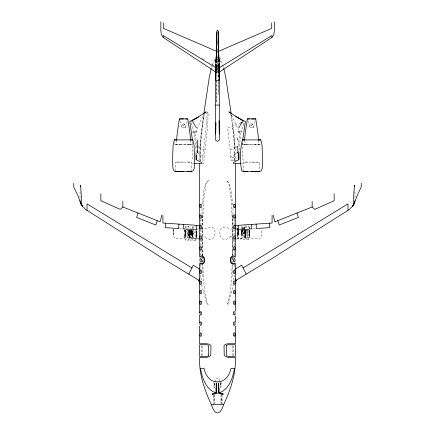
<?xml version="1.0" encoding="UTF-8"?>
<svg xmlns="http://www.w3.org/2000/svg" width="435" height="435" viewBox="0 0 435 435"><rect width="100%" height="100%" fill="white"/><g stroke="black" fill="none" stroke-linecap="round" stroke-linejoin="round"><path stroke-width="0.33" stroke-dasharray="2.17 1.63" d="M184.837 229.914L184.842 238.065L185.125 235.395C185.527 238.761 185.837 229.049 185.12 230.577L185.12 230.164M185.125 235.656L185.12 230.8M189.377 239.201L189.481 229.914L189.377 239.201L188.328 240.218L185.984 240.218L185.99 228.902M189.192 230.164L189.192 230.577C188.475 229.049 188.795 238.761 189.192 235.395L189.475 238.065M189.198 235.656L189.192 230.8M192.275 232.779L192.275 232.002M192.4 233.557L192.4 232.002M192.509 233.622L192.509 232.317M192.52 236.047L192.52 233.622M192.515 232.828L192.515 231.192M196.876 233.622L196.772 239.593L195.723 240.609L193.379 240.609L193.385 229.294M196.593 234.411L196.587 231.909M196.593 236.047L196.598 233.176M196.587 232.089L196.587 231.192M196.865 233.622L196.87 228.783L196.87 238.456L196.587 230.887M213.172 397.362L213.313 395.116M237.978 229.675L237.7 236.939L238.26 238.81L240.017 239.163L241.773 238.81L242.333 236.939L242.05 234.188L242.056 234.835M238.277 232.894L238.271 230.572L238.271 231.322M238.277 232.502C238.619 233.193 238.07 236.629 237.978 234.269L237.885 236.031M238.848 239.092L238.848 230.436M242.05 232.1L242.05 230.392L242.061 232.1L242.061 231.659M242.328 232.1L242.328 230.316L242.344 232.1M245.258 232.431L245.258 230.871M245.378 234.922L245.373 230.066L245.193 238.462L246.243 239.478L249.168 239.201L249.728 237.331L249.723 230.158L249.728 237.331L249.549 236.422M246.243 239.478L246.243 228.832M249.152 231.697C248.994 232.41 249.173 237.276 249.445 234.661L249.549 236.422M249.157 232.089L249.157 229.838L249.157 235.558M249.456 234.922L249.445 230.066L249.451 236.031M185.12 230.496L185.12 231.061L185.125 230.023L185.125 231.697M189.192 230.496L189.192 231.061L189.198 230.023L189.198 232.437M190.525 232.66L190.53 230.235M191.275 230.229L191.275 232.649L191.28 230.077M192.515 230.887L192.335 239.593L193.379 240.609M213.15 404.99L213.166 397.106M238.277 229.038L237.983 229.038L237.978 229.936L237.798 226.129M238.271 231.001L238.277 230.545L238.277 235.166M241.762 231.001L241.762 230.545L241.762 231.322M243.382 230.925L243.388 229.104M243.388 228.5L243.388 227.282M244.138 227.282L244.133 230.914L244.144 228.946M245.666 233.269C245.829 234.133 245.498 236.809 245.373 234.661L245.28 236.422M185.125 235.884L185.12 236.292M185.413 231.676L185.413 232.132C185.234 230.447 185.223 236.156 185.419 234.329L185.413 236.292M188.904 231.73L188.904 232.132C189.1 230.545 189.078 236.134 188.904 234.329L188.904 236.292M192.417 237.548L192.52 235.786C192.922 239.152 193.232 229.441 192.515 230.969L192.515 230.555M196.044 152.419L196.06 149.401L194.238 132.914L195.462 132.572M196.593 237.162L196.593 235.786C196.19 239.022 195.826 229.158 196.593 230.969L196.587 230.555M215.472 388.118L214.069 387.558L214.02 382.234M237.983 234.753L237.983 235.166M242.056 235.639L242.056 234.269C241.865 236.77 241.545 232.681 241.757 232.1M245.378 235.145L245.378 235.558M245.558 233.992L245.672 229.838L245.672 235.558M249.157 233.992L249.157 233.59C249.337 235.4 249.353 229.745 249.157 231.393L249.157 230.99M173.358 228.881L173.32 234.503L173.511 228.81M202.71 255.671L202.759 219.593L203.879 198.904L206.206 183.293L208.523 180.53L206.206 182.591L203.879 190.769L202.28 204.988M191.574 233.35L191.514 240.903L190.764 240.903L190.236 230.088M191.579 232.698L191.607 229.414M191.683 232.725L189.926 232.763M244.437 231.567L244.372 239.772L243.622 239.772L243.393 235.041M244.443 230.909L244.459 228.94M192.406 141.767L192.4 157.225L192.02 160.384M200.187 161.07L200.269 160.825C200.002 145.285 201.661 129.809 204.091 114.47L203.966 114.318M232.29 258.009L232.236 262.164M185.305 234.786L185.305 231.73M188.904 234.786L188.904 230.164M189.198 236.77L189.192 233.231L189.187 233.677M192.237 228.783L192.797 226.912L195.723 226.63M192.808 232.067L192.808 232.518C192.634 230.844 192.623 236.526 192.814 234.721L192.808 236.683M196.299 235.177L196.299 234.721C196.473 236.401 196.495 230.691 196.294 232.518L196.299 230.555M196.299 236.683L196.299 232.067M196.408 232.067L196.408 235.177M199.665 160.482L199.79 149.7L200.666 136.362L203.656 114.835M237.983 228.56L237.978 234.835M238.162 233.655L238.162 230.545L238.277 233.655M241.762 235.166L241.757 230.572L241.762 232.502M241.762 233.655L241.762 233.203C241.963 235.623 241.827 225.227 241.871 233.655M245.095 237.331L245.101 232.491L245.193 238.462M175.343 171.026L175.474 162.092L183.581 162.076M243.323 171.667L243.464 162.092L259.673 162.092L259.804 171.026M173.364 228.886L173.26 236.08L175.283 238.989L187.48 237.575L187.648 229.81M216.407 101.366L216.799 78.996M216.412 102.377L216.858 75.75M221.246 398.781L221.11 403.31L221.225 394.469M232.176 264.676L231.121 283.854L229.93 293.652L227.886 303.57L226.776 304.761L227.886 303.793L233.492 284.996M214.063 395.089L214.21 403.283M233.111 241.033L233.187 239.549M232.845 345.89L232.899 355.612M189.921 232.48L190.084 229.968M242.703 232.611L242.822 230.724M242.86 230.099L243.062 226.956L244.465 226.956L244.508 229.468M202.226 163.685L203.618 163.68L207.457 127.83L208.218 112.257L207.261 112.67L205.983 127.972L202.226 161.706M184.842 228.391L185.402 226.521L187.159 226.167L188.915 226.521L189.475 228.391M176.224 144.213L177.208 144.208L176.224 144.213L176.534 140.848M244.214 144.213L245.199 144.208L244.214 144.213L244.524 140.848M233.339 345.863L233.41 355.661M238.375 145.475L239.609 133.431M220.975 382.245L220.931 387.569L219.523 388.129M240.762 132.914L238.951 151.211M201.22 238.858L204.135 236.075M244.008 126.074L244.171 124.888M204.091 114.47L201.177 136.362L200.377 149.7L200.269 160.825M202.172 217.723L202.552 215.439M202.101 355.612L202.155 345.89M242.154 228.174L242.056 228.892L242.241 226.129M249.549 228.56L249.636 226.521L249.168 225.781M201.59 355.661L201.661 345.863M185.022 237.162L185.125 231.523M220.975 382.071L220.991 386.992M215.347 59.296L214.705 61.852L215.521 61.852M214.004 386.981L214.02 382.066M241.246 132.604L243.888 122.953M187.072 121.447L185.375 127.781L181.786 127.781L179.916 120.816M255.062 121.447L253.36 127.781L249.772 127.781L247.901 120.816M211.486 67.751L212.329 65.326M212.536 64.717L215.265 57.262M196.81 147.411L195.315 132.811L203.629 114.492M200.899 279.961L202.395 277.041L202.395 263.969M200.633 277.22L200.736 273.713M191.868 234.356L191.443 235.036L190.552 235.036L190.111 234.313L190.367 234.693L190.198 234.416L191.721 234.449M191.471 235.036L191.911 234.313M244.562 234.193L245.182 233.187L244.562 232.181M192.335 227.646L192.797 226.912M245.655 225.781L245.193 226.521L245.28 228.56M230.865 236.091C218.68 248.809 214.259 220.382 229.919 228.984L233.024 228.984M236.292 160.379L231.148 160.384L230.876 157.225L236.287 153.452M190.476 122.273L192.216 121.229M230.876 157.225L230.169 150.206L235.977 147.286M205.614 113.497L207.261 112.67M218.386 381.136L219.501 380.951M240.794 122.947L227.695 127.83L230.169 150.206M216.962 66.615L218.245 66.631M216.983 65.854L218.223 65.854M218.294 68.377L216.907 68.377M193.58 131.925L195.445 131.62M236.754 238.728L244.486 237.613L244.486 231.725M236.238 239.071L247.45 237.613L259.651 239.027L261.674 236.113L261.419 228.843M253.148 228.902L255.682 228.821M196.663 228.995L198.757 228.973M174.647 144.213L179.9 144.202L174.647 144.213L174.533 142.37M190.932 144.213L189.948 144.224L190.932 144.213L190.622 140.848M242.518 142.37L242.638 144.213L256.036 144.235L247.102 144.197M258.923 144.213L257.939 144.224L258.923 144.213L258.613 140.848M191.824 171.667L191.683 162.092L175.474 162.092M220.801 382.979L220.806 386.09M220.616 383.773L220.621 385.356M184.478 127.776L185.375 127.781C185.62 122.42 181.536 122.414 181.786 127.781L182.684 127.781M183.978 123.855L184.375 123.855L183.581 126.509L182.787 123.855L183.184 123.855M252.463 127.776L253.36 127.781C253.61 122.42 249.527 122.414 249.772 127.781L250.669 127.781M251.963 123.855L252.36 123.855L251.566 126.509L250.777 123.855L251.169 123.855M187.257 144.23L192.515 144.213L179.111 144.235L188.045 144.197M216.766 61.852L217.511 61.852M219.479 61.852L220.295 61.852L219.653 59.296M192.216 132.811L195.315 132.811M231.099 115.612L230.871 114.16C233.28 129.657 235.041 145.279 234.731 160.983L234.71 157.231L232.377 157.236L232.921 160.39L234.737 160.993M251.566 162.076L259.673 162.092M241.343 163.68L242.801 163.674M190.204 228.081L191.601 228.081M243.062 228.283L244.465 228.283M200.736 228.951L205.081 228.951C220.36 220.164 216.581 248.63 204.113 236.221M245.481 232.431L247.51 232.431L247.51 230.871L242.143 230.871L242.143 232.431M191.308 233.557L189.279 233.557L189.279 232.002L194.646 232.002L194.646 233.557L191.955 233.557M242.719 233.568L244.584 233.568L244.519 230.099M244.329 233.91L244.774 233.187L244.329 232.464M189.861 234.693L191.726 234.693L191.634 230.735M216.728 381.19L217.19 381.19M218.114 381.19L217.538 381.103M247.89 144.23L242.638 144.213M247.515 162.108L243.464 162.092M187.632 162.076L191.683 162.092M192.346 163.674L193.803 163.68M214.199 382.969L214.189 386.079M214.379 383.768L214.373 385.345M236.243 229.006L238.336 229.027M235.998 229.027L238.037 229.049M243.056 233.29L244.579 233.323L244.568 232.855M179.253 228.788L181.781 228.87M215.494 380.94L216.608 381.125M200.095 239.212L187.55 237.575L187.55 229.098M199.105 238.82L190.514 237.575L190.514 234.199M240.245 131.734L241.42 131.925M185.984 240.218L184.94 239.201L184.832 233.231M199.197 147.302L204.977 150.206M202.226 58.546L204.553 59.943M212.111 64.494L214.439 65.897M198.36 153.104L204.271 157.225M230.887 236.259L233.78 238.886M191.704 233.307L192.324 234.313L191.704 235.319L190.438 235.319L189.823 234.313M234.367 277.22L234.264 273.599M234.101 279.961L232.605 277.041L232.605 264.839M231.61 115.014L238.57 130.353M219.735 57.262L222.464 64.717M222.671 65.326L223.514 67.751M201.508 284.996L207.114 303.793L208.224 304.761L207.114 303.57L205.07 293.652L203.879 283.854L202.824 264.676M191.112 122.953L193.754 132.604M232.448 215.439L232.828 217.723M231.344 114.835L234.334 136.362L235.21 149.7L235.335 160.482M232.725 127.933L233.829 136.362L234.623 149.7M243.127 160.384L242.746 157.225L242.746 142.375M232.72 204.988L231.121 190.769L228.794 182.591L226.477 180.53L228.794 183.293L231.121 198.904L232.241 219.593L232.29 255.671M222.008 395.165L222.165 405.039M201.813 239.549L201.889 241.033M244.508 230.137L244.568 232.611M191.634 230.648L191.704 233.736L191.65 230.599M244.508 230.262L244.557 232.246M247.287 229.849L247.45 237.613L247.45 229.131M202.764 262.164L202.71 258.009M218.305 75.157L218.359 80.644M218.397 81.225L218.587 95.341M238.037 155.986L238.081 158.623M218.326 75.086L218.587 93.259M249.451 235.558L249.445 235.145M249.266 230.936L249.266 234.046M245.666 233.992L245.666 233.59M242.056 235.166L242.05 234.753M237.983 229.038L237.983 229.446M196.587 236.683L196.587 236.276M192.808 230.555L192.803 235.15M192.7 232.067L192.7 235.177M192.515 236.683L192.515 236.276M189.192 236.292L189.192 235.884M189.013 231.676L189.013 234.786M185.413 230.164L185.413 234.786M234.655 152.065L234.71 157.231M244.138 227.005L244.144 228.299M244.144 232.181L244.149 235.775M192.275 233.557L192.243 230.773L192.237 238.456L192.243 233.013M191.286 233.307L191.291 236.901M189.198 231.926L189.198 233.231L189.203 232.785M184.848 229.914L184.848 233.231M249.456 232.045L249.445 232.937M248.586 225.504L248.586 229.495M248.586 230.164L248.586 239.478M246.243 225.504L246.243 228.163M245.383 232.045L245.373 232.937M244.486 229.816L244.486 230.588M241.191 226.445L241.191 239.092M237.988 231.659L237.978 232.546M234.264 219.452L234.264 225.716M234.264 229.354L234.264 234.672M234.264 239.636L234.264 246.02M234.264 249.369L234.264 255.856M234.264 264.839L234.264 269.586M232.991 208.305L232.991 214.477M232.991 218.854L232.991 224.721M232.991 229.408L232.991 234.987M232.991 239.843L232.991 245.933M232.991 250.603L232.991 255.628M232.714 254.622L232.714 255.818M232.605 215.439L232.605 255.856M232.605 257.433L232.605 262.147M220.991 394.436L220.991 403.762M219.278 381.038L219.278 378.526L215.842 378.515L215.842 381.745M218.294 68.79L218.294 71.432M218.294 74.891L218.294 76.631M217.821 55.696L217.821 73.069M217.348 57.708L217.348 73.069M216.907 69.453L216.907 71.432M216.907 75.337L216.907 76.631M214.123 394.436L214.123 403.762M202.395 215.439L202.395 255.856M202.395 256.536L202.395 262.147M202.286 254.622L202.286 255.818M202.009 208.305L202.009 214.993M202.009 218.854L202.009 224.721M202.009 229.408L202.009 234.987M202.009 239.843L202.009 245.933M202.009 250.603L202.009 255.628M200.736 219.452L200.736 225.716M200.736 229.354L200.736 234.672M200.736 239.636L200.736 246.02M200.736 249.369L200.736 255.856M200.736 264.839L200.736 269.586M195.723 230.626L195.723 240.609M193.385 226.63L193.385 228.631M192.52 233.176L192.509 234.063M190.514 229.816L190.514 232.855M188.328 226.238L188.328 229.571M188.328 230.235L188.328 240.218M185.99 226.238L185.99 228.239M185.125 232.785L185.114 233.677M80.04 191.824A127.607 97.875 90 0 0 80.002 198.376A14.627 11.223 90 0 0 80.029 199.513M354.96 191.824A127.607 97.875 -90 0 1 354.998 198.376A14.627 11.223 -90 0 1 354.971 199.513M237.695 228.783L237.7 236.939L237.7 227.266L237.695 228.783M245.09 230.158L245.09 231.284L245.101 230.158M242.328 228.37L242.328 228.783L242.333 227.266L242.328 228.37M245.373 229.838L245.373 230.327L245.378 229.838M245.666 231.143L245.666 231.143M249.445 229.838L249.445 230.327L249.451 229.838M249.728 228.109L249.728 228.402L249.728 227.657L249.728 228.109M244.709 233.258L244.622 232.975L244.709 233.258M260.5 144.213L255.247 144.23L260.5 144.213"/><path stroke-width="0.65" d="M196.033 159.661L196.044 153.022M196.68 132.229L196.685 131.413M199.632 163.174L199.611 256.291C203.683 254.818 205.51 258.064 204.428 261.62C204.532 264.105 201.427 264.475 199.611 263.969L199.611 312.77M215.673 134.083L215.972 122.654M215.977 64.141L215.673 74.7L215.977 65.897M216.037 62.118L216.097 60.09M216.309 52.668L216.407 49.296M216.581 43.223L216.907 31.913M216.119 61.83L216.907 31.146L217.603 30.091L218.294 31.141L218.294 39.982M198.36 153.104L197.289 152.353L197.338 150.923M197.289 152.353L197.55 139.988M215.983 64.869L215.673 73.558L215.983 65.419M216.075 62.194L216.907 38.797M215.972 71.895L215.673 80.143L217.489 80.508L219.3 80.143L219.061 71.895M215.673 78.556L215.939 71.498M215.967 66.087L215.673 71.389L215.988 64.744L215.673 72.89L215.983 65.473M215.988 64.761L215.673 72.166L215.983 65.489M216.184 62.113L216.402 58.138M216.472 56.811L216.907 48.861L216.162 62.02M165.441 223.188L165.191 227.614L178.627 228.554L178.883 224.107M183.412 224.416L183.157 228.87L196.288 229.789L196.288 225.297M215.972 65.31L215.673 70.573L215.972 65.881M216.228 61.862L216.396 59.176M216.565 56.496L216.907 51.134L215.673 65.141L215.673 140.168L217.489 141.37L219.3 140.162L219.3 65.141L218.294 51.134L218.506 55.158M73.754 183.331L73.798 187.017L78.012 195.962L80.573 203.063L82.356 206.016L80.644 203.183M218.484 383.349L218.62 391.837M176.599 140.179L177.279 132.773L179.405 118.918L181.493 118.907L187.757 118.918L189.877 132.773L190.563 140.179M244.584 140.179L245.269 132.773L247.395 118.918L253.654 118.907L255.742 118.918L257.868 132.773L258.553 140.179M237.635 139.988L237.836 138.009M203.841 113.491L209.447 76.168L211.279 68.36M242.719 139.994L245.389 121.425L235.672 116.564M216.162 383.382L216.298 391.87M196.778 155.262L196.517 159.928L201.481 162.424L201.356 163.68L194.429 163.68M218.832 391.832L218.696 383.344M238.75 127.819L242.045 122.485L242.338 120.5M192.477 171.374L193.423 170.417L194.2 168.546L194.657 160.95L194.037 144.86L192.787 139.907L183.581 139.885L174.375 139.907L173.119 144.86L172.499 160.95L172.961 168.546L173.739 170.417L174.685 171.374M260.462 171.374L261.413 170.417L262.185 168.546L262.648 160.95L262.028 144.86L260.772 139.907L242.366 139.907C240.131 149.732 239.587 160.586 241.724 170.417C242.958 172.467 245.536 171.428 247.444 171.678M161.798 215.156L160.107 221.796L122.844 206.978L120.261 209.393L100.86 200.704L100.86 193.716M354.356 203.183L352.644 206.016L354.536 202.753A14.627 11.223 -90 0 0 354.683 202.074M138.053 213.025L136.633 217.418L155.812 225.042L157.225 220.654M354.487 202.922L356.988 195.962L361.202 187.017L361.246 183.331M223.672 404.637C220.05 415.702 214.95 415.702 211.328 404.637M188.757 274.132L193.341 265.198L200.133 269.488M198.409 281.13L199.91 278.498M218.946 72.33L271.918 37.443L273.686 34.974L274.322 30.967L274.322 21.75M236.83 153.076L237.912 152.321L237.722 146.416L236.558 146.997M196.43 118.086L195.027 118.983M204.276 113.062L206.19 111.822L192.672 120.49L193.124 122.491L196.424 127.819M234.867 269.488L241.659 265.198L246.243 274.132M218.974 67.936L271.918 35.518L271.918 37.443M243.067 267.949L347.984 203.884L347.984 210.35M235.857 280.428L272.364 258.298L349.718 209.246C350.605 207.316 355.515 204.82 353.677 202.753A3.159 2.425 90 0 1 353.579 201.883A131.479 100.844 90 0 1 354.177 188.877A23.854 18.297 -90 0 1 354.655 185.305A127.607 97.875 -90 0 1 354.726 186.387M198.697 116.955L189.758 121.425L192.428 139.994M218.702 51.254L271.723 28.378L271.723 22.952M334.14 193.716L334.14 200.704L314.739 209.393L312.156 206.978L274.893 221.796L273.202 215.156M240.794 122.947L242.045 122.485M216.309 392.827C211.154 393.74 210.806 395.442 216.32 393.343M235.047 225.547L272.087 223.014L272.087 215.439M192.787 139.907L190.204 139.918M260.772 139.907L258.194 139.918M243.323 171.667L259.809 171.667L251.566 171.684M215.673 105.085L219.3 105.085M185.669 118.924L187.757 118.918M187.702 171.678L191.824 171.667L175.338 171.667L183.581 171.684M183.581 118.924L179.405 118.918M251.566 118.924L255.742 118.918M240.707 163.68L233.666 163.68L233.546 162.402L238.684 159.819L238.777 157.22L237.912 152.315M244.535 232.181L243.301 232.181L242.681 233.187L243.301 234.193M190.438 233.307L191.672 233.307M199.611 257.003L202.873 257.02L203.803 257.825A0.946 0.576 -90 0 1 203.884 258.308C204.869 261.576 203.406 264.594 199.611 263.257M235.389 257.003L232.127 257.02L231.197 257.825A0.946 0.576 -90 0 0 231.115 258.308C230.131 261.576 231.594 264.594 235.389 263.257M249.483 118.924L247.395 118.918M244.943 139.918L242.366 139.907M176.958 139.918L174.375 139.907M199.953 225.547L162.913 223.014L162.913 215.439M239.663 131.636L238.489 131.441L238.489 132.273L239.625 132.593M218.849 392.783C224.036 393.534 224.433 395.225 218.854 393.305M216.467 51.254L163.446 28.378L163.446 22.952M197.463 146.432L198.616 147.008M199.143 280.428L162.636 258.298L85.282 209.246C84.395 207.316 79.485 204.82 81.323 202.753A3.159 2.425 -90 0 0 81.421 201.883A131.479 100.844 -90 0 0 80.823 188.877A23.854 18.297 90 0 0 80.344 185.305A127.607 97.875 90 0 0 80.274 186.387M191.933 267.949L87.016 203.884L87.016 210.35M216.2 67.936L163.25 35.518L163.25 37.443L216.222 72.33M238.478 118.026L239.391 118.614M243.35 121.147L228.81 111.822L230.724 113.062M163.25 37.443L161.483 34.974L160.847 30.967L160.847 21.75M235.09 278.498L236.591 281.13M223.72 68.36L225.553 76.168L231.159 113.491M296.947 213.025L298.366 217.418L279.188 225.042L277.775 220.654M80.513 202.922L80.464 202.753A14.627 11.223 90 0 1 80.317 202.074M216.374 383.382L216.565 392.044M269.559 223.188L269.809 227.614L256.373 228.554L256.117 224.107M251.588 224.416L251.843 228.87L238.712 229.789L238.712 225.297M218.571 56.496L218.849 61.862M219.022 65.212L219.3 70.573L219.017 64.467M218.892 61.754L218.294 48.861L218.859 61.449M219.033 65.429L219.3 71.389L219.017 64.081L219.3 72.89L219.028 64.799M219.022 64.826L219.3 72.166L219.022 64.086M218.925 61.346L218.294 38.797L218.941 61.83M219.028 64.739L219.3 73.558L219.028 64.201M219.082 71.498L219.3 78.556M219.017 64.543L219.3 74.7L219.022 62.923M218.294 31.913L218.56 43.244M218.593 44.598L218.691 48.671M218.957 60.204L218.99 61.563M219.017 120.729L219.3 134.072M218.957 387.982L219.022 392.006M218.506 387.987L218.566 392.011M216.048 388.031L216.113 392.049M235.368 163.174L235.389 256.291C231.317 254.818 229.49 258.064 230.572 261.62C230.468 264.105 233.573 264.475 235.389 263.969L235.389 310.965M238.951 151.815L238.967 159.661M312.156 201.448L312.156 206.978M235.389 316.147L235.389 321.992M235.389 326.109L235.389 343.748L228.054 343.748L226.45 344.08A7.123 6.579 90 0 0 225.14 344.525L224.025 345.738L224.242 355.716L227.69 357.38L235.389 357.456C236.118 373.888 230.523 389.706 223.764 404.425L211.236 404.425C204.477 389.706 198.882 373.888 199.611 357.456L207.31 357.38L210.757 355.716L210.975 345.738L209.86 344.525A7.123 6.579 -90 0 0 208.55 344.08L206.946 343.748L199.611 343.748L199.611 334.145M199.611 315.168L199.611 322.868M199.611 326.114L199.611 332.938M122.844 201.448L122.844 206.978M80.257 201.72A14.627 11.223 90 0 1 80.111 200.633M354.889 200.633A14.627 11.223 -90 0 1 354.742 201.72M200.013 205.108L200.111 207.587L201.264 207.593L201.454 204.542L200.143 204.292L200.013 205.108M200.013 215.706L200.111 218.185L201.264 218.191L201.454 215.14L200.143 214.89L200.013 215.706M200.013 226.303L200.111 228.783L201.264 228.788L201.454 225.738L200.143 225.488L200.013 226.303M200.013 236.618L200.111 239.098L201.264 239.103L201.454 236.053L200.143 235.803L200.013 236.618M200.013 247.499L200.111 249.978L201.264 249.984L201.454 246.933L200.143 246.678L200.013 247.499M200.013 259.461L200.111 261.941L201.264 261.941L201.454 258.896L200.143 258.64L200.013 259.461M200.013 271.081L200.111 273.561L201.264 273.566L201.454 270.516L200.143 270.265L200.013 271.081M200.013 281.82L200.111 284.3L201.264 284.305L201.454 281.26L200.143 281.005L200.013 281.82M200.013 291.287L200.111 293.766L201.264 293.772L201.454 290.721L200.143 290.471L200.013 291.287M200.013 301.885L200.111 304.364L201.264 304.369L201.454 301.324L200.143 301.069L200.013 301.885M200.013 312.482L200.111 314.962L201.264 314.967L201.454 311.917L200.143 311.667L200.013 312.482M200.013 322.797L200.111 325.277L201.264 325.282L201.454 322.232L200.143 321.982L200.013 322.797M200.013 333.678L200.111 336.157L201.264 336.163L201.454 333.112L200.143 332.862L200.013 333.678M234.987 206.663L234.873 207.615L233.546 207.37L233.736 204.319L234.889 204.325L234.987 206.663M234.987 217.261L234.851 218.223L233.546 217.968L233.736 214.923L234.889 214.923L234.987 217.261M234.987 227.858L234.851 228.821L233.546 228.565L233.736 225.52L234.889 225.52L234.987 227.858M234.987 238.168L234.851 239.13L233.546 238.88L233.736 235.83L234.889 235.835L234.987 238.168M234.987 249.048L234.851 250.011L233.546 249.761L233.736 246.71L234.889 246.716L234.987 249.048M234.987 261.011L234.851 261.973L233.546 261.718L233.736 258.673L234.889 258.678L234.987 261.011M234.987 272.636L234.851 273.599L233.546 273.343L233.736 270.293L234.889 270.298L234.987 272.636M234.987 292.842L234.851 293.804L233.546 293.549L233.736 290.504L234.889 290.504L234.987 292.842M234.987 283.375L234.851 284.338L233.546 284.082L233.736 281.037L234.889 281.043L234.987 283.375M234.987 303.44L234.851 304.402L233.546 304.147L233.736 301.102L234.889 301.102L234.987 303.44M234.987 314.037L234.851 315L233.546 314.744L233.736 311.699L234.889 311.699L234.987 314.037M234.987 324.352L234.851 325.315L233.546 325.059L233.736 322.009L234.889 322.014L234.987 324.352M234.987 335.227L234.851 336.19L233.546 335.94L233.736 332.889L234.889 332.895L234.987 335.227M216.907 40.999L216.135 62.156L216.907 40.999M208.55 355.069L208.153 355.879L207.006 356.396L199.611 356.45L199.611 344.754L207.174 344.765L208.365 345.292L208.55 355.069M226.466 345.624L226.706 355.732L228.288 356.439L235.389 356.45L235.389 344.754L227.826 344.765L226.466 345.624M234.454 368.505C232.807 378.363 228.544 391.032 217.511 393.235C206.467 391.06 202.193 378.363 200.546 368.505L203.982 368.271C207.751 386.536 227.249 386.536 231.018 368.271L234.454 368.505M223.193 394.018L222.878 394.387L222.551 394.028L222.867 393.653L223.193 394.018M212.111 393.914L212.334 394.556L212.65 394.181L212.111 393.914M354.193 203.324L352.638 206.092L354.193 203.324M82.362 206.076L80.807 203.324L82.362 206.092"/></g></svg>
